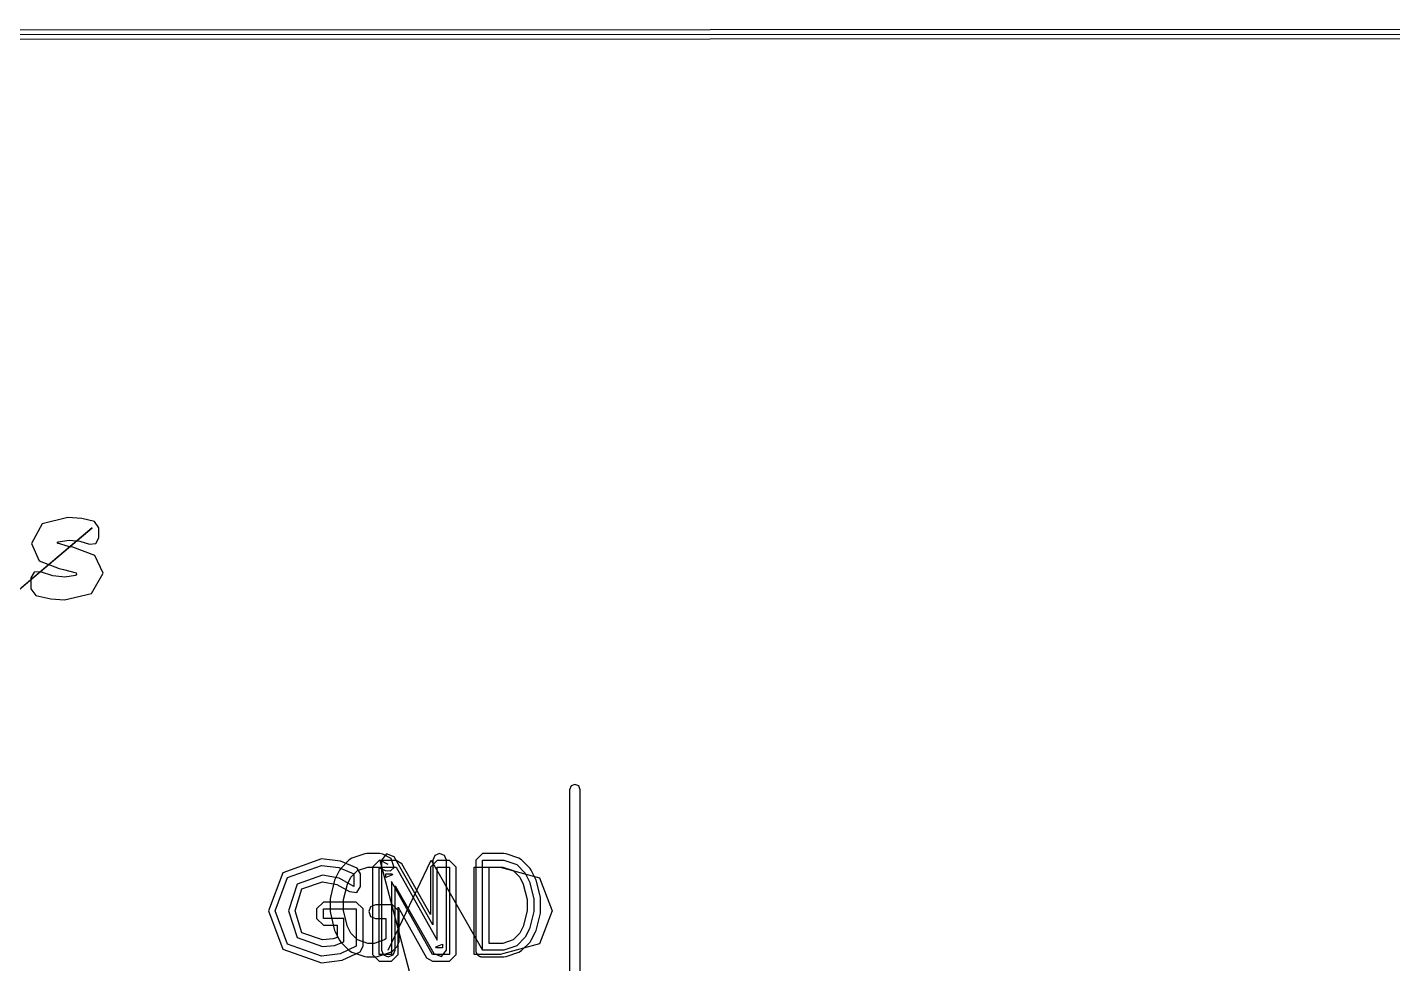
# Model space of a CAD drawing. Extents: x 0 to 334, y -361 to 120.
# Drawn here: x 44.95 to 60.13, y 78.43 to 88.85 of the extents above; entities that cross this region are included whole.
import ezdxf

# ---------------------------------------------------------------- set-up
doc = ezdxf.new("R2010")
doc.units = 0

msp = doc.modelspace()

# ---------------------------------------------------------------- linework, layer by layer
at = {"layer": 'Layer 1'}
for p, q in [((120.7, 88.8492), (0.049979, 88.7992)), ((0.05, 88.7492), (120.7, 88.7992)), ((0.050021, 88.6992), (120.7, 88.7492)), ((45.3992, 83.393925), (45.116008, 83.325621)), ((45.399191, 83.393917), (45.3992, 83.393925)), ((45.5559, 83.3834), (45.399191, 83.393917)), ((45.695595, 83.350958), (45.555851, 83.383446)), ((45.555851, 83.383446), (45.5559, 83.3834)), ((45.671658, 83.279862), (24.0861, 64.9782)), ((24.086101, 65.091492), (45.671658, 83.279862)), ((45.116008, 83.325621), (44.996946, 83.104081)), ((45.7466, 83.2799), (45.695595, 83.350958)), ((45.746601, 83.166608), (45.7466, 83.2799)), ((44.996946, 83.104081), (45.081406, 82.913308)), ((45.28226, 83.108244), (45.282357, 83.109317)), ((45.284962, 83.106804), (45.28226, 83.108244)), ((45.282357, 83.109317), (45.293849, 83.124879)), ((45.408616, 83.072314), (45.284559, 83.107061)), ((45.284559, 83.107061), (45.284962, 83.106804)), ((45.293849, 83.124879), (45.415886, 83.143692)), ((45.456304, 83.063248), (45.408616, 83.072314)), ((45.415886, 83.143692), (45.533342, 83.13218)), ((45.700725, 82.970796), (45.456304, 83.063248)), ((45.533342, 83.13218), (45.641471, 83.097927)), ((45.641471, 83.097927), (45.712617, 83.103825)), ((45.712617, 83.103825), (45.746601, 83.166608)), ((45.081406, 82.913308), (45.081786, 82.91299)), ((45.081786, 82.91299), (45.30373, 82.825325)), ((45.792264, 82.773379), (45.700725, 82.970796)), ((45.024993, 82.785453), (44.990857, 82.722571)), ((45.09632, 82.791106), (45.024993, 82.785453)), ((45.23557, 82.743597), (45.09632, 82.791106)), ((45.30373, 82.825325), (45.351731, 82.815701)), ((45.351731, 82.815701), (45.352825, 82.81549)), ((45.352825, 82.81549), (45.492311, 82.777214)), ((45.498482, 82.764238), (45.484465, 82.748142)), ((45.492311, 82.777214), (45.492882, 82.776827)), ((45.492882, 82.776827), (45.498482, 82.764238)), ((45.66277, 82.549052), (45.792264, 82.773379)), ((44.990857, 82.722571), (44.9908, 82.5989)), ((45.367997, 82.728561), (45.23557, 82.743597)), ((45.484465, 82.748142), (45.367997, 82.728561)), ((44.9908, 82.5989), (45.045764, 82.526626)), ((45.045764, 82.526626), (45.210437, 82.490914)), ((45.210437, 82.490914), (45.364895, 82.478327)), ((45.364895, 82.478327), (45.663002, 82.549198)), ((45.663002, 82.549198), (45.66277, 82.549052)), ((50.997574, 80.406626), (50.98, 80.3642)), ((50.98, 80.3642), (50.98, 70.1442)), ((51.04, 80.4242), (50.997574, 80.406626)), ((51.082426, 80.406626), (51.04, 80.4242)), ((51.04, 80.4242), (51.04, 80.4242)), ((51.1, 80.3642), (51.082426, 80.406626)), ((51.1, 70.1442), (51.1, 80.3642)), ((48.22255, 79.596778), (47.791763, 79.441983)), ((48.222536, 79.596748), (48.22255, 79.596778)), ((48.432552, 79.57093), (48.222536, 79.596748)), ((48.61993, 79.493766), (48.432552, 79.57093)), ((48.530299, 79.585213), (48.435061, 79.489975)), ((48.559615, 79.603331), (48.530299, 79.585213)), ((48.702473, 79.650951), (48.559615, 79.603331)), ((48.72619, 79.6548), (48.702473, 79.650951)), ((48.869005, 79.6548), (48.72619, 79.6548)), ((48.86334, 79.5792), (48.78834, 79.5042)), ((49.051184, 79.579185), (48.86334, 79.5792)), ((48.902547, 79.646881), (48.869005, 79.6548)), ((48.964285, 79.53218), (48.869047, 79.5798)), ((48.869047, 79.5798), (49.4405, 77.4298)), ((48.945026, 79.652249), (48.889271, 79.579783)), ((48.889271, 79.579783), (48.8893, 78.5798)), ((48.997785, 79.599261), (48.902547, 79.646881)), ((49.029389, 79.616993), (48.945026, 79.652249)), ((48.964281, 78.5798), (49.4405, 79.5798)), ((49.031325, 79.498638), (48.997785, 79.599261)), ((49.4607, 78.8622), (49.029389, 79.616993)), ((49.116562, 79.540937), (49.051184, 79.579185)), ((49.5082, 79.5792), (49.4332, 79.5042)), ((49.4405, 79.5798), (50.011929, 78.5798)), ((49.46071, 79.5798), (49.4607, 78.8622)), ((49.482677, 79.632833), (49.46071, 79.5798)), ((49.53571, 79.6548), (49.482677, 79.632833)), ((49.6436, 79.5792), (49.5082, 79.5792)), ((49.588733, 79.632833), (49.5357, 79.6548)), ((49.5357, 79.6548), (49.53571, 79.6548)), ((49.6107, 79.5798), (49.588733, 79.632833)), ((49.610729, 78.579817), (49.6107, 79.5798)), ((49.7186, 79.5042), (49.6436, 79.5792)), ((50.0119, 79.6548), (49.9369, 79.5798)), ((49.9369, 79.5798), (49.9369, 78.5798)), ((50.249967, 79.654772), (50.0119, 79.6548)), ((50.0119, 78.5798), (50.0119, 79.5798)), ((50.0119, 79.5798), (50.25, 79.5798)), ((50.011929, 78.5798), (50.0119, 79.5798)), ((50.273685, 79.650923), (50.249967, 79.654772)), ((50.25, 79.5798), (50.392857, 79.53218)), ((50.416542, 79.603303), (50.273685, 79.650923)), ((50.445857, 79.585185), (50.416542, 79.603303)), ((50.541095, 79.489947), (50.445857, 79.585185)), ((47.791758, 79.441979), (47.633123, 79.017221)), ((47.791763, 79.441983), (47.791758, 79.441979)), ((47.84411, 79.388325), (48.222507, 79.521789)), ((48.222507, 79.521789), (48.413778, 79.498351)), ((48.421012, 79.470483), (48.373393, 79.375245)), ((48.413778, 79.498351), (48.581571, 79.429341)), ((48.435061, 79.489975), (48.421012, 79.470483)), ((48.549777, 79.39252), (48.62389, 79.466633)), ((48.581571, 79.429341), (48.5816, 79.2894)), ((48.6566, 79.4293), (48.61993, 79.493766)), ((48.62389, 79.466633), (48.738405, 79.504805)), ((48.656572, 79.289407), (48.6566, 79.4293)), ((48.738405, 79.504805), (48.8513, 79.5048)), ((48.78834, 79.5042), (48.7883, 78.5322)), ((48.8513, 79.5048), (48.930701, 79.465098)), ((48.8633, 78.5322), (48.86334, 79.5042)), ((48.86334, 79.5042), (49.0511, 79.5042)), ((48.930701, 79.465098), (48.987959, 79.461028)), ((48.93834, 79.4292), (49.0073, 79.4292)), ((48.938359, 79.389861), (48.93834, 79.4292)), ((49.01307, 79.418937), (48.938359, 79.389861)), ((48.987959, 79.461028), (49.031325, 79.498638)), ((49.0073, 79.4292), (49.01307, 79.418937)), ((49.0511, 79.5042), (49.508216, 78.691049)), ((49.4333, 78.9775), (49.116562, 79.540937)), ((49.4332, 79.5042), (49.4333, 78.9775)), ((49.508216, 78.691049), (49.5082, 79.5042)), ((49.5082, 79.5042), (49.6436, 79.5042)), ((49.6436, 79.5042), (49.6436, 78.5322)), ((49.7186, 78.5322), (49.7186, 79.5042)), ((49.9212, 79.5042), (50.2077, 79.5042)), ((49.9212, 78.5322), (49.9212, 79.5042)), ((50.0869, 79.5048), (50.2378, 79.5048)), ((50.0869, 78.6548), (50.0869, 79.5048)), ((50.2077, 79.5042), (50.647552, 79.386362)), ((50.2378, 79.5048), (50.352314, 79.466628)), ((50.352314, 79.466628), (50.426427, 79.392515)), ((50.392857, 79.53218), (50.488095, 79.436942)), ((50.488095, 79.436942), (50.535714, 79.341704)), ((50.555144, 79.470455), (50.541095, 79.489947)), ((50.602763, 79.375217), (50.555144, 79.470455)), ((47.70808, 79.017231), (47.84411, 79.388325)), ((47.949786, 79.314139), (47.855187, 79.017264)), ((48.234275, 79.413749), (47.949786, 79.314139)), ((48.004048, 79.262401), (48.234247, 79.338756)), ((48.234247, 79.338756), (48.391878, 79.311921)), ((48.417259, 79.382499), (48.234275, 79.413749)), ((48.367714, 79.359894), (48.320095, 79.169418)), ((48.373393, 79.375245), (48.367714, 79.359894)), ((48.391878, 79.311921), (48.534729, 79.230835)), ((48.5816, 79.2894), (48.417259, 79.382499)), ((48.4679, 79.142), (48.511283, 79.315532)), ((48.511283, 79.315532), (48.549777, 79.39252)), ((48.614062, 79.221821), (48.656572, 79.289407)), ((49.4558, 78.5322), (48.998685, 79.345351)), ((48.998685, 79.345351), (48.9987, 78.5322)), ((49.0393, 78.5798), (49.0393, 79.2974)), ((49.0393, 79.2974), (49.470611, 78.542607)), ((50.426427, 79.392515), (50.464921, 79.315527)), ((50.464921, 79.315527), (50.508304, 79.141995)), ((50.535714, 79.341704), (50.583333, 79.151228)), ((50.608442, 79.359866), (50.602763, 79.375217)), ((50.656061, 79.16939), (50.608442, 79.359866)), ((50.647552, 79.386362), (50.787725, 79.019174)), ((47.930159, 79.017272), (48.004048, 79.262401)), ((48.2426, 79.115), (48.1676, 79.04)), ((48.6085, 79.115), (48.2426, 79.115)), ((48.320095, 79.169418), (48.317856, 79.151228)), ((48.317856, 79.151228), (48.3179, 79.0084)), ((48.467895, 79.017604), (48.4679, 79.142)), ((48.534729, 79.230835), (48.614062, 79.221821)), ((48.6835, 79.04), (48.6085, 79.115)), ((50.508304, 79.141995), (50.5083, 79.0176)), ((50.583333, 79.151228), (50.5833, 79.0084)), ((50.6583, 79.1512), (50.656061, 79.16939)), ((50.658333, 79.008371), (50.6583, 79.1512)), ((47.633123, 79.017221), (47.791627, 78.592591)), ((47.84411, 78.646137), (47.70808, 79.017231)), ((47.855187, 79.017264), (47.949786, 78.721041)), ((48.004048, 78.772794), (47.930159, 79.017272)), ((48.1676, 79.04), (48.1676, 78.9319)), ((48.2426, 78.9319), (48.2426, 79.04)), ((48.2426, 79.04), (48.6085, 79.04)), ((48.3179, 79.0084), (48.320139, 78.99021)), ((48.320139, 78.99021), (48.367758, 78.799734)), ((48.511278, 78.844072), (48.467895, 79.017604)), ((48.6085, 79.04), (48.6085, 78.6227)), ((48.683543, 78.62269), (48.6835, 79.04)), ((48.768367, 79.061433), (48.7464, 79.0084)), ((48.7464, 79.0084), (48.768367, 78.955367)), ((48.8214, 79.0834), (48.768367, 79.061433)), ((49.0119, 79.0834), (48.8214, 79.0834)), ((49.0869, 79.0084), (49.0119, 79.0834)), ((49.0737, 78.5322), (49.0737, 79.0589)), ((49.0737, 79.0589), (49.390437, 78.495464)), ((49.086876, 78.675038), (49.0869, 79.0084)), ((50.5083, 79.0176), (50.464917, 78.844068)), ((50.5833, 79.0084), (50.535681, 78.817924)), ((50.608475, 78.799705), (50.656094, 78.990181)), ((50.787725, 79.019174), (50.646862, 78.650034)), ((50.656094, 78.990181), (50.658333, 79.008371)), ((48.1676, 78.9319), (48.2426, 78.8569)), ((48.4704, 78.9319), (48.2426, 78.9319)), ((48.2426, 78.8569), (48.3954, 78.8569)), ((48.3954, 78.8569), (48.3954, 78.7192)), ((48.470442, 78.670867), (48.4704, 78.9319)), ((48.549772, 78.767084), (48.511278, 78.844072)), ((48.768367, 78.955367), (48.8214, 78.9334)), ((48.8214, 78.9334), (48.9369, 78.9334)), ((48.9369, 78.9334), (48.9369, 78.7061)), ((50.464917, 78.844068), (50.426423, 78.76708)), ((50.535681, 78.817924), (50.488062, 78.722686)), ((47.949786, 78.721041), (48.234275, 78.621431)), ((48.234247, 78.696439), (48.004048, 78.772794)), ((48.350885, 78.706592), (48.234247, 78.696439)), ((48.3954, 78.7192), (48.350885, 78.706592)), ((48.366162, 78.63315), (48.470428, 78.670911)), ((48.367758, 78.799734), (48.373437, 78.784383)), ((48.373437, 78.784383), (48.421056, 78.689145)), ((48.421056, 78.689145), (48.435105, 78.669653)), ((48.435105, 78.669653), (48.530343, 78.574415)), ((48.470428, 78.670911), (48.470442, 78.670867)), ((48.623885, 78.692971), (48.549772, 78.767084)), ((48.7384, 78.6548), (48.623885, 78.692971)), ((48.923767, 78.692967), (48.809253, 78.654796)), ((48.9369, 78.7061), (48.923767, 78.692967)), ((49.064909, 78.622005), (49.086876, 78.675038)), ((50.35231, 78.692967), (50.237796, 78.654796)), ((50.426423, 78.76708), (50.35231, 78.692967)), ((50.488062, 78.722686), (50.392824, 78.627448)), ((50.44589, 78.574386), (50.541128, 78.669624)), ((50.541128, 78.669624), (50.555177, 78.689116)), ((50.555177, 78.689116), (50.602796, 78.784354)), ((50.602796, 78.784354), (50.608475, 78.799705)), ((47.791627, 78.592591), (47.791894, 78.592331)), ((47.791894, 78.592331), (48.22255, 78.438315)), ((48.222507, 78.513325), (47.84411, 78.646137)), ((48.43035, 78.540669), (48.222507, 78.513325)), ((48.234275, 78.621431), (48.366162, 78.63315)), ((48.6085, 78.6227), (48.43035, 78.540669)), ((48.451118, 78.468579), (48.65024, 78.56035)), ((48.530343, 78.574415), (48.559659, 78.556297)), ((48.559659, 78.556297), (48.702517, 78.508678)), ((48.65024, 78.56035), (48.683543, 78.62269)), ((48.702517, 78.508678), (48.726234, 78.504829)), ((48.726234, 78.504829), (48.8214, 78.5048)), ((48.809253, 78.654796), (48.7384, 78.6548)), ((48.7883, 78.5322), (48.8633, 78.4572)), ((48.8214, 78.5048), (48.845117, 78.508649)), ((48.845117, 78.508649), (48.987974, 78.556268)), ((48.9987, 78.5322), (48.8633, 78.5322)), ((48.8893, 78.5798), (48.911267, 78.526767)), ((48.911267, 78.526767), (48.9643, 78.5048)), ((48.9643, 78.5048), (49.017333, 78.526767)), ((48.987974, 78.556268), (49.01729, 78.574386)), ((48.9987, 78.4572), (49.0737, 78.5322)), ((49.01729, 78.574386), (49.064909, 78.622005)), ((49.017333, 78.526767), (49.0393, 78.5798)), ((49.6436, 78.5322), (49.4558, 78.5322)), ((49.470611, 78.542607), (49.554973, 78.507351)), ((49.49383, 78.617464), (49.568541, 78.646537)), ((49.4996, 78.6072), (49.49383, 78.617464)), ((49.5686, 78.6072), (49.4996, 78.6072)), ((49.554973, 78.507351), (49.610729, 78.579817)), ((49.568541, 78.646537), (49.568613, 78.646532)), ((49.568613, 78.646532), (49.5686, 78.6072)), ((49.6436, 78.4572), (49.7186, 78.5322)), ((50.2077, 78.532195), (49.9212, 78.5322)), ((49.9369, 78.5798), (49.936999, 78.575952)), ((49.936999, 78.575952), (49.937094, 78.574415)), ((49.937094, 78.574415), (49.937468, 78.570583)), ((49.937468, 78.570583), (49.937567, 78.56982)), ((49.937567, 78.56982), (49.937788, 78.568296)), ((49.937788, 78.568296), (49.93791, 78.567535)), ((49.93791, 78.567535), (49.938177, 78.566019)), ((49.938177, 78.566019), (49.938476, 78.564508)), ((49.938476, 78.564508), (49.938981, 78.562254)), ((49.938981, 78.562254), (49.939357, 78.560761)), ((49.939357, 78.560761), (49.939763, 78.559275)), ((49.939763, 78.559275), (49.939978, 78.558536)), ((49.939978, 78.558536), (49.940429, 78.557064)), ((49.940429, 78.557064), (49.940667, 78.556331)), ((49.940667, 78.556331), (49.940911, 78.555601)), ((49.940911, 78.555601), (49.941163, 78.554873)), ((49.941163, 78.554873), (49.941423, 78.554148)), ((49.941423, 78.554148), (49.94169, 78.553426)), ((49.94169, 78.553426), (49.941965, 78.552707)), ((49.941965, 78.552707), (49.942246, 78.55199)), ((49.942246, 78.55199), (49.943765, 78.548453)), ((49.943765, 78.548453), (49.944091, 78.547755)), ((49.944091, 78.547755), (49.944423, 78.547061)), ((49.944423, 78.547061), (49.944763, 78.54637)), ((49.944763, 78.54637), (49.94511, 78.545682)), ((49.94511, 78.545682), (49.945824, 78.544318)), ((49.945824, 78.544318), (49.946192, 78.543641)), ((49.946192, 78.543641), (49.947337, 78.541635)), ((49.947337, 78.541635), (49.947732, 78.540974)), ((49.947732, 78.540974), (49.948542, 78.539665)), ((49.948542, 78.539665), (49.948958, 78.539017)), ((49.948958, 78.539017), (49.949808, 78.537733)), ((49.949808, 78.537733), (49.950244, 78.537098)), ((49.950244, 78.537098), (49.950685, 78.536467)), ((49.950685, 78.536467), (49.951133, 78.535841)), ((49.951133, 78.535841), (49.952049, 78.534602)), ((49.952049, 78.534602), (49.952989, 78.533383)), ((49.952989, 78.533383), (49.953955, 78.532183)), ((49.953955, 78.532183), (49.954447, 78.531591)), ((49.954447, 78.531591), (49.955959, 78.529845)), ((49.955959, 78.529845), (49.956474, 78.529273)), ((49.956474, 78.529273), (49.956996, 78.528706)), ((49.956996, 78.528706), (49.957523, 78.528145)), ((49.957523, 78.528145), (49.958057, 78.52759)), ((49.958057, 78.52759), (49.958595, 78.52704)), ((49.958595, 78.52704), (49.960806, 78.524896)), ((49.960806, 78.524896), (49.962521, 78.523349)), ((49.962521, 78.523349), (49.965483, 78.520889)), ((49.965483, 78.520889), (49.968567, 78.518585)), ((49.968567, 78.518585), (49.969833, 78.517708)), ((49.969833, 78.517708), (49.971117, 78.516858)), ((49.971117, 78.516858), (49.971765, 78.516442)), ((49.971765, 78.516442), (49.972418, 78.516034)), ((49.972418, 78.516034), (49.973074, 78.515632)), ((49.973074, 78.515632), (49.973735, 78.515237)), ((49.973735, 78.515237), (49.9744, 78.514848)), ((49.9744, 78.514848), (49.975741, 78.514092)), ((49.975741, 78.514092), (49.976418, 78.513724)), ((49.976418, 78.513724), (49.977098, 78.513363)), ((49.977098, 78.513363), (49.977782, 78.51301)), ((49.977782, 78.51301), (49.979161, 78.512323)), ((49.979161, 78.512323), (49.979855, 78.511991)), ((49.979855, 78.511991), (49.981254, 78.511347)), ((49.981254, 78.511347), (49.982666, 78.510732)), ((49.982666, 78.510732), (49.983377, 78.510436)), ((49.983377, 78.510436), (49.98409, 78.510146)), ((49.98409, 78.510146), (49.984807, 78.509865)), ((49.984807, 78.509865), (49.985526, 78.50959)), ((49.985526, 78.50959), (49.986248, 78.509323)), ((49.986248, 78.509323), (49.986973, 78.509063)), ((49.986973, 78.509063), (49.987701, 78.508811)), ((49.987701, 78.508811), (49.989898, 78.5081)), ((49.989898, 78.5081), (49.990636, 78.507878)), ((49.990636, 78.507878), (49.992861, 78.507257)), ((49.992861, 78.507257), (49.996608, 78.506376)), ((49.996608, 78.506376), (49.997363, 78.506222)), ((49.997363, 78.506222), (49.998119, 78.506077)), ((49.998119, 78.506077), (49.998876, 78.505939)), ((49.998876, 78.505939), (50.000396, 78.505688)), ((50.000396, 78.505688), (50.001157, 78.505573)), ((50.001157, 78.505573), (50.00192, 78.505467)), ((50.00192, 78.505467), (50.006515, 78.504994)), ((50.006515, 78.504994), (50.007283, 78.504942)), ((50.007283, 78.504942), (50.008821, 78.504863)), ((50.008821, 78.504863), (50.01036, 78.504816)), ((50.01036, 78.504816), (50.0119, 78.5048)), ((50.249967, 78.579829), (50.0119, 78.5798)), ((50.237796, 78.654796), (50.0869, 78.6548)), ((50.646862, 78.650034), (50.2077, 78.532195)), ((50.392824, 78.627448), (50.249967, 78.579829)), ((50.25, 78.5048), (50.273717, 78.508649)), ((50.273717, 78.508649), (50.416574, 78.556268)), ((50.416574, 78.556268), (50.44589, 78.574386)), ((48.22255, 78.438315), (48.450672, 78.468453)), ((48.450672, 78.468453), (48.451118, 78.468579)), ((48.8633, 78.4572), (48.9987, 78.4572)), ((49.390437, 78.495464), (49.455815, 78.457216)), ((49.455815, 78.457216), (49.6436, 78.4572)), ((50.0119, 78.5048), (50.25, 78.5048))]:
    msp.add_line(p, q, dxfattribs=at)

doc.saveas('drawing.dxf')
